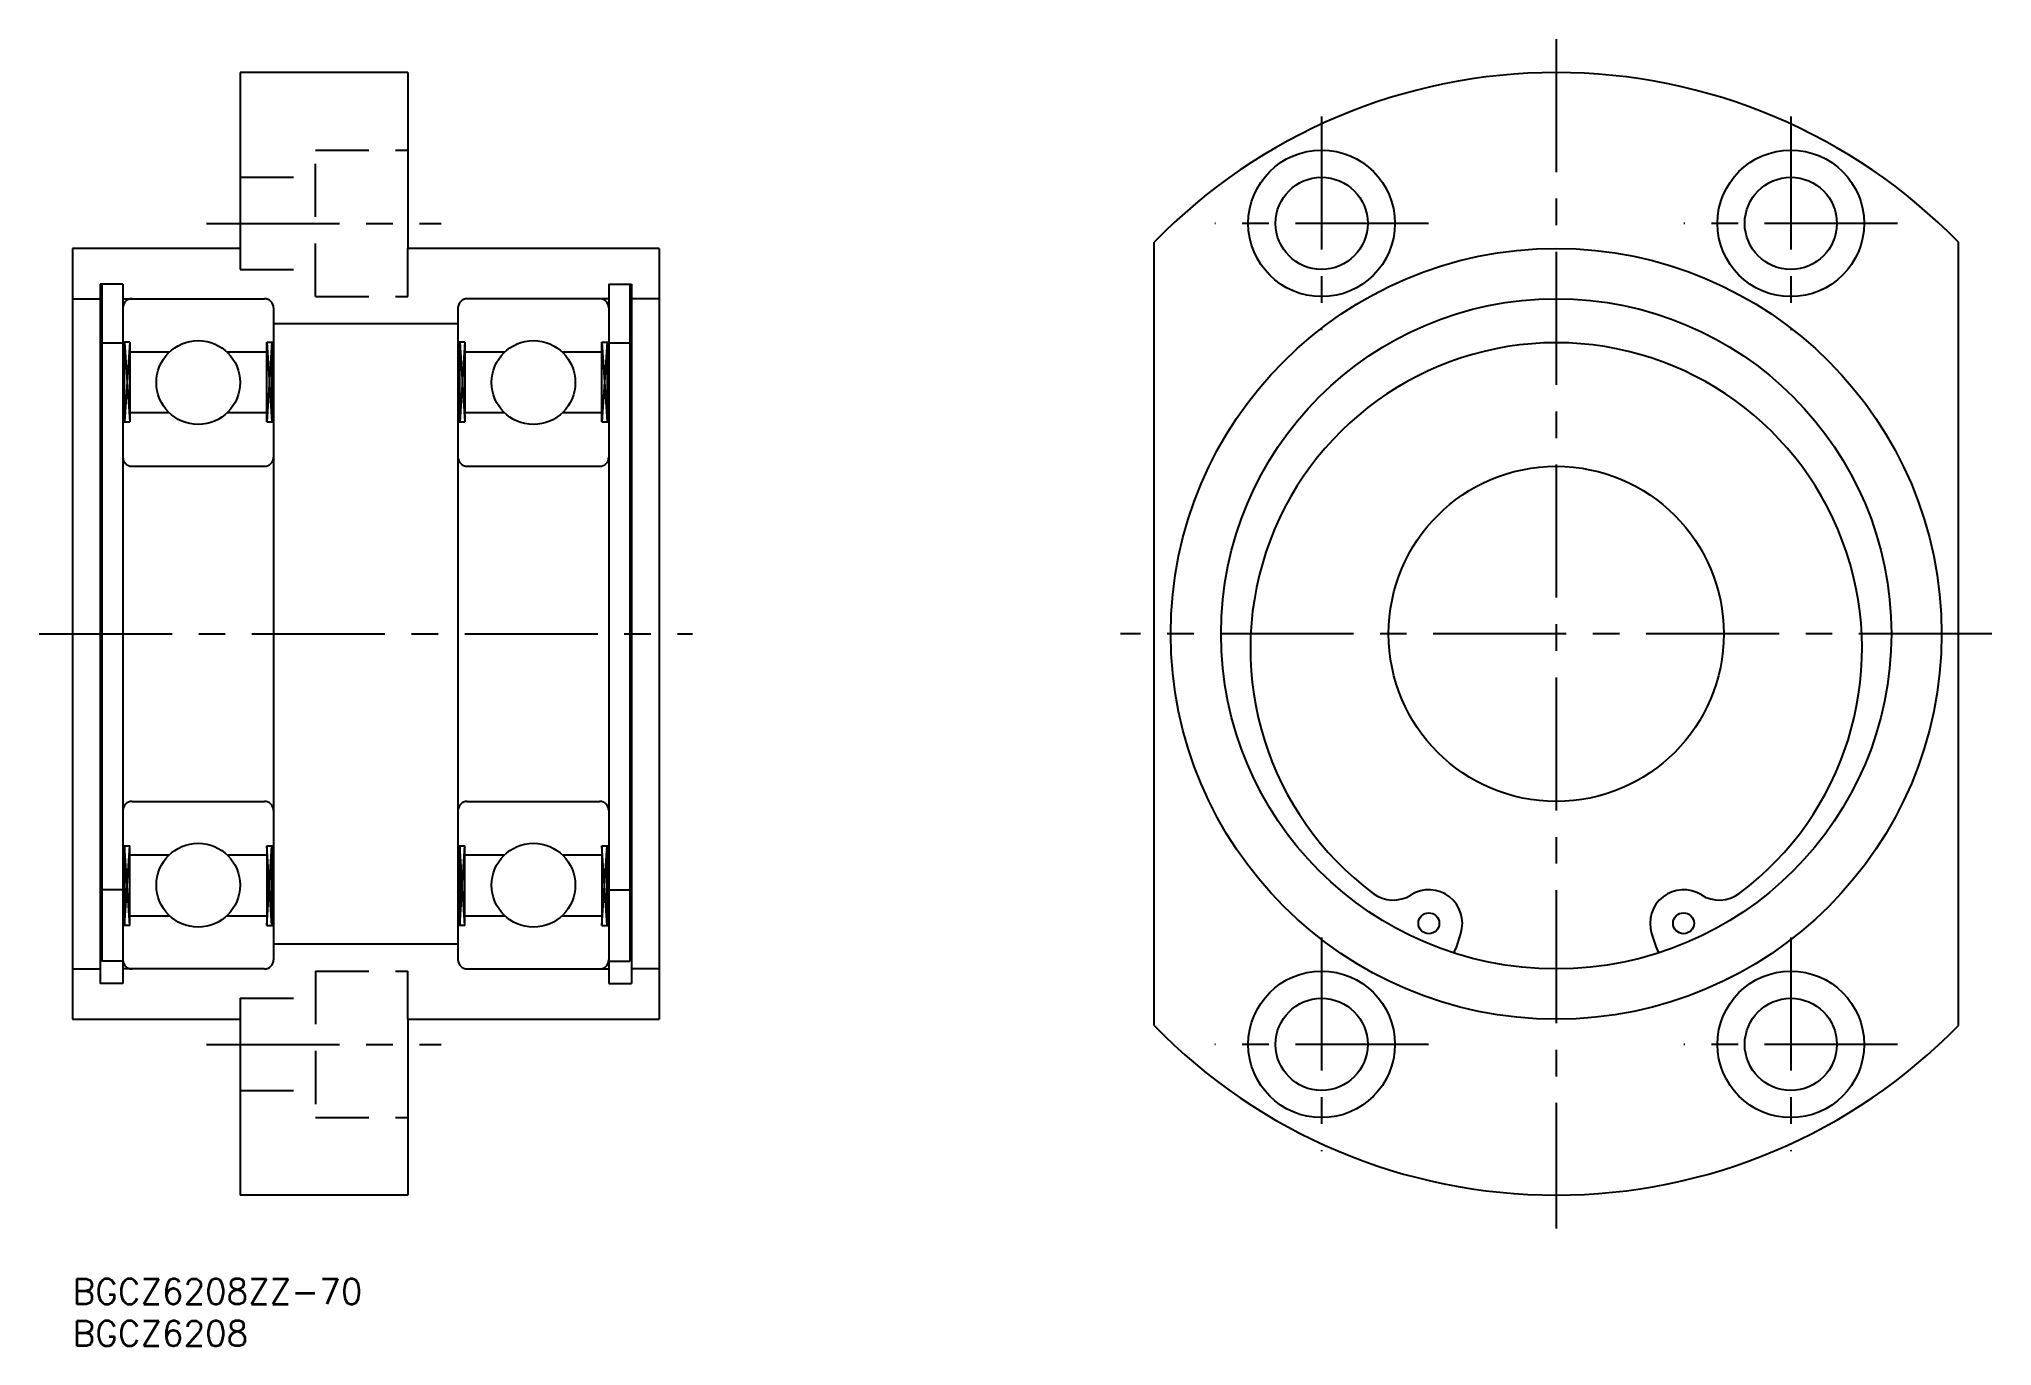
# Model space of a CAD drawing. Extents: x -4 to 229, y -8 to 148.
import ezdxf

# ---------------------------------------------------------------- set-up
doc = ezdxf.new("R2010")
doc.units = 0
doc.header["$LTSCALE"] = 0.5
doc.linetypes.add('CENTER', pattern=[50.8, 31.75, -6.35, 6.35, -6.35])
doc.linetypes.add('DASHED', pattern=[19.05, 12.7, -6.35])
for name, color, linetype in [('MSM_CENTER', 1, 'CENTER'), ('MSM_CONTINUOUS', 7, 'CONTINUOUS'), ('MSM_DASHED', 4, 'DASHED'), ('MSM_PART_NUMBER', 7, 'CONTINUOUS')]:
    doc.layers.add(name, color=color, linetype=linetype)
doc.styles.get("Standard").update_dxf_attribs({"font": 'txt.shx', "height": 3, "bigfont": 'bigfont.shx'})

# ---------------------------------------------------------------- blocks, each defined once
blk = doc.blocks.new('*U6')
at = {"layer": 'MSM_PART_NUMBER'}
blk.add_text('BGCZ6208ZZ-70', height=3, dxfattribs=at).set_placement((0, -3))
blk = doc.blocks.new('*U7')
at = {"layer": 'MSM_PART_NUMBER'}
blk.add_text('BGCZ6208', height=3, dxfattribs=at).set_placement((0, -8))

msp = doc.modelspace()

# ---------------------------------------------------------------- linework, layer by layer
at = {"layer": 'MSM_CENTER'}
for p, q in [((177.07, 148), (177.07, 6)), ((149.07, 138.75), (149.07, 113.25)), ((205.07, 138.75), (205.07, 113.25)), ((16, 126), (44, 126)), ((161.82, 126), (136.32, 126)), ((217.82, 126), (192.32, 126)), ((-4, 77), (74, 77)), ((229.07, 77), (125.07, 77)), ((149.07, 40.75), (149.07, 15.25)), ((205.07, 40.75), (205.07, 15.25)), ((16, 28), (44, 28)), ((161.82, 28), (136.32, 28)), ((217.82, 28), (192.32, 28))]:
    msp.add_line(p, q, dxfattribs=at)
at = {"layer": 'MSM_CONTINUOUS'}
for p, q in [((20, 144), (20, 123)), ((40, 144), (20, 144)), ((40, 144), (40, 123)), ((129.07, 30.26), (129.07, 123.74)), ((225.07, 30.26), (225.07, 123.74)), ((20, 123), (0, 123)), ((0, 123), (0, 31)), ((70, 123), (40, 123)), ((70, 123), (70, 31)), ((0, 117), (3.3, 117)), ((3.3, 118.75), (3.3, 35.25)), ((6, 118.75), (3.3, 118.75)), ((3.5, 118.75, 0.75), (3.5, 37.93, 0.75)), ((6, 118.75), (6, 35.25)), ((6, 117), (22.9, 117)), ((64, 117), (47.1, 117)), ((64, 118.75), (64, 35.25)), ((64, 118.75), (66.7, 118.75)), ((66.5, 118.75, 0.75), (66.5, 37.93, 0.75)), ((66.7, 118.75), (66.7, 35.25)), ((70, 117), (66.7, 117)), ((24, 115.9), (24, 38.1)), ((46, 115.9), (46, 38.1)), ((46, 114), (24, 114)), ((3.5, 111.75), (6, 111.75)), ((6.83, 111.83), (6, 111.83)), ((6.83, 111.83), (6.21, 102.3)), ((6.21, 111.83), (6.83, 102.3)), ((6.21, 102.3), (6.21, 111.83)), ((6.83, 111.83), (6.83, 102.3)), ((6.83, 110.65), (11.58, 110.65)), ((18.42, 110.65), (23.17, 110.65)), ((23.79, 111.83), (23.17, 102.3)), ((23.17, 111.83), (23.79, 102.3)), ((23.17, 102.3), (23.17, 111.83)), ((23.17, 111.83), (24, 111.83)), ((23.79, 111.83), (23.79, 102.3)), ((46.83, 111.83), (46, 111.83)), ((46.21, 102.3), (46.21, 111.83)), ((46.21, 111.83), (46.83, 102.3)), ((46.83, 111.83), (46.21, 102.3)), ((46.83, 111.83), (46.83, 102.3)), ((46.83, 110.65), (51.58, 110.65)), ((58.42, 110.65), (63.17, 110.65)), ((63.17, 111.83), (64, 111.83)), ((63.17, 102.3), (63.17, 111.83)), ((63.17, 111.83), (63.79, 102.3)), ((63.79, 111.83), (63.17, 102.3)), ((63.79, 111.83), (63.79, 102.3)), ((64, 111.75), (66.5, 111.75)), ((11.53, 103.4), (6.83, 103.4)), ((23.17, 103.4), (18.47, 103.4)), ((51.53, 103.4), (46.83, 103.4)), ((63.17, 103.4), (58.47, 103.4)), ((6, 102.3), (6.83, 102.3)), ((23.17, 102.3), (24, 102.3)), ((46, 102.3), (46.83, 102.3)), ((63.17, 102.3), (64, 102.3)), ((7.1, 97), (22.9, 97)), ((47.1, 97), (62.9, 97)), ((7.1, 57), (22.9, 57)), ((47.1, 57), (62.9, 57)), ((6, 51.7), (6.83, 51.7)), ((6.83, 42.18), (6.21, 51.7)), ((6.21, 42.18), (6.83, 51.7)), ((6.21, 51.7), (6.21, 42.18)), ((6.83, 42.18), (6.83, 51.7)), ((23.79, 42.18), (23.17, 51.7)), ((23.17, 42.18), (23.79, 51.7)), ((23.17, 51.7), (24, 51.7)), ((23.17, 51.7), (23.17, 42.18)), ((23.79, 42.18), (23.79, 51.7)), ((46, 51.7), (46.83, 51.7)), ((46.21, 51.7), (46.21, 42.18)), ((46.21, 42.18), (46.83, 51.7)), ((46.83, 42.18), (46.21, 51.7)), ((46.83, 42.18), (46.83, 51.7)), ((63.17, 51.7), (63.17, 42.18)), ((63.17, 51.7), (64, 51.7)), ((63.17, 42.18), (63.79, 51.7)), ((63.79, 42.18), (63.17, 51.7)), ((63.79, 42.18), (63.79, 51.7)), ((11.53, 50.6), (6.83, 50.6)), ((23.17, 50.6), (18.47, 50.6)), ((51.53, 50.6), (46.83, 50.6)), ((63.17, 50.6), (58.47, 50.6)), ((6, 46.45), (3.5, 46.45)), ((64, 46.45), (66.5, 46.45)), ((6.83, 42.18), (6, 42.18)), ((6.83, 43.35), (11.58, 43.35)), ((18.42, 43.35), (23.17, 43.35)), ((23.17, 42.18), (24, 42.18)), ((46.83, 42.18), (46, 42.18)), ((46.83, 43.35), (51.58, 43.35)), ((58.42, 43.35), (63.17, 43.35)), ((63.17, 42.18), (64, 42.18)), ((24, 40), (46, 40)), ((165.19, 39.68), (165.69, 41.23)), ((188.46, 41.23), (188.96, 39.68)), ((6, 37.93), (3.5, 37.93)), ((64, 37.93), (66.5, 37.93)), ((0, 37), (3.3, 37)), ((6, 35.25), (3.3, 35.25)), ((22.9, 37), (6, 37)), ((47.1, 37), (64, 37)), ((64, 35.25), (66.7, 35.25)), ((70, 37), (66.7, 37)), ((0, 31), (20, 31)), ((20, 31), (20, 10)), ((40, 31), (70, 31)), ((40, 31), (40, 10)), ((40, 10), (20, 10))]:
    msp.add_line(p, q, dxfattribs=at)
for centre, radius in [((149.07, 126), 8.75), ((205.07, 126), 8.75), ((149.07, 126), 5.5), ((205.07, 126), 5.5), ((177.07, 77), 46), ((177.07, 77), 40), ((15, 107), 5), ((55, 107), 5), ((177.07, 77), 20), ((15, 47), 5), ((55, 47), 5), ((161.87, 42.45), 1.25), ((192.27, 42.45), 1.25), ((149.07, 28), 8.75), ((205.07, 28), 8.75), ((149.07, 28), 5.5), ((205.07, 28), 5.5)]:
    msp.add_circle(centre, radius, dxfattribs=at)
for centre, radius, start, end in [((177.07, 77), 67, 44.2405, 135.7595), ((7.1, 115.9), 1.1, 90, 180), ((22.9, 115.9), 1.1, 0, 90), ((47.1, 115.9), 1.1, 90, 180), ((62.9, 115.9), 1.1, 0, 90), ((177.07, 75.25), 36.5, 306.7766, 233.2234), ((7.1, 98.1), 1.1, 180, 270), ((22.9, 98.1), 1.1, 270, 0), ((47.1, 98.1), 1.1, 180, 270), ((62.9, 98.1), 1.1, 270, 0), ((7.1, 55.9), 1.1, 90, 180), ((22.9, 55.9), 1.1, 0, 90), ((47.1, 55.9), 1.1, 90, 180), ((62.9, 55.9), 1.1, 0, 90), ((157.62, 49.22), 4, 233.2234, 302.1546), ((161.87, 42.45), 4, 342.3386, 122.1546), ((192.27, 42.45), 4, 57.8454, 197.6614), ((196.53, 49.22), 4, 237.8454, 306.7766), ((162.81, 40.43), 2.5, 322.9618, 342.3386), ((191.34, 40.43), 2.5, 197.6614, 217.0382), ((7.1, 38.1), 1.1, 180, 270), ((22.9, 38.1), 1.1, 270, 0), ((47.1, 38.1), 1.1, 180, 270), ((62.9, 38.1), 1.1, 270, 0), ((177.07, 77), 67, 224.2405, 315.7595)]:
    msp.add_arc(centre, radius, start, end, dxfattribs=at)
at = {"layer": 'MSM_DASHED'}
for p, q in [((29, 117.25), (29, 134.75)), ((29, 134.75), (40, 134.75)), ((20, 131.5), (29, 131.5)), ((20, 123), (20, 120.5)), ((40, 117.25), (40, 123)), ((20, 120.5), (29, 120.5)), ((29, 117.25), (40, 117.25)), ((29, 36.75), (40, 36.75)), ((29, 36.75), (29, 19.25)), ((40, 31), (40, 36.75)), ((20, 33.5), (29, 33.5)), ((20, 33.5), (20, 31)), ((20, 22.5), (29, 22.5)), ((29, 19.25), (40, 19.25))]:
    msp.add_line(p, q, dxfattribs=at)

# ---------------------------------------------------------------- block references
at = {"layer": 'MSM_CONTINUOUS'}
for name in ['*U6', '*U7']:
    msp.add_blockref(name, (0, 0), dxfattribs=at)

doc.saveas('drawing.dxf')
